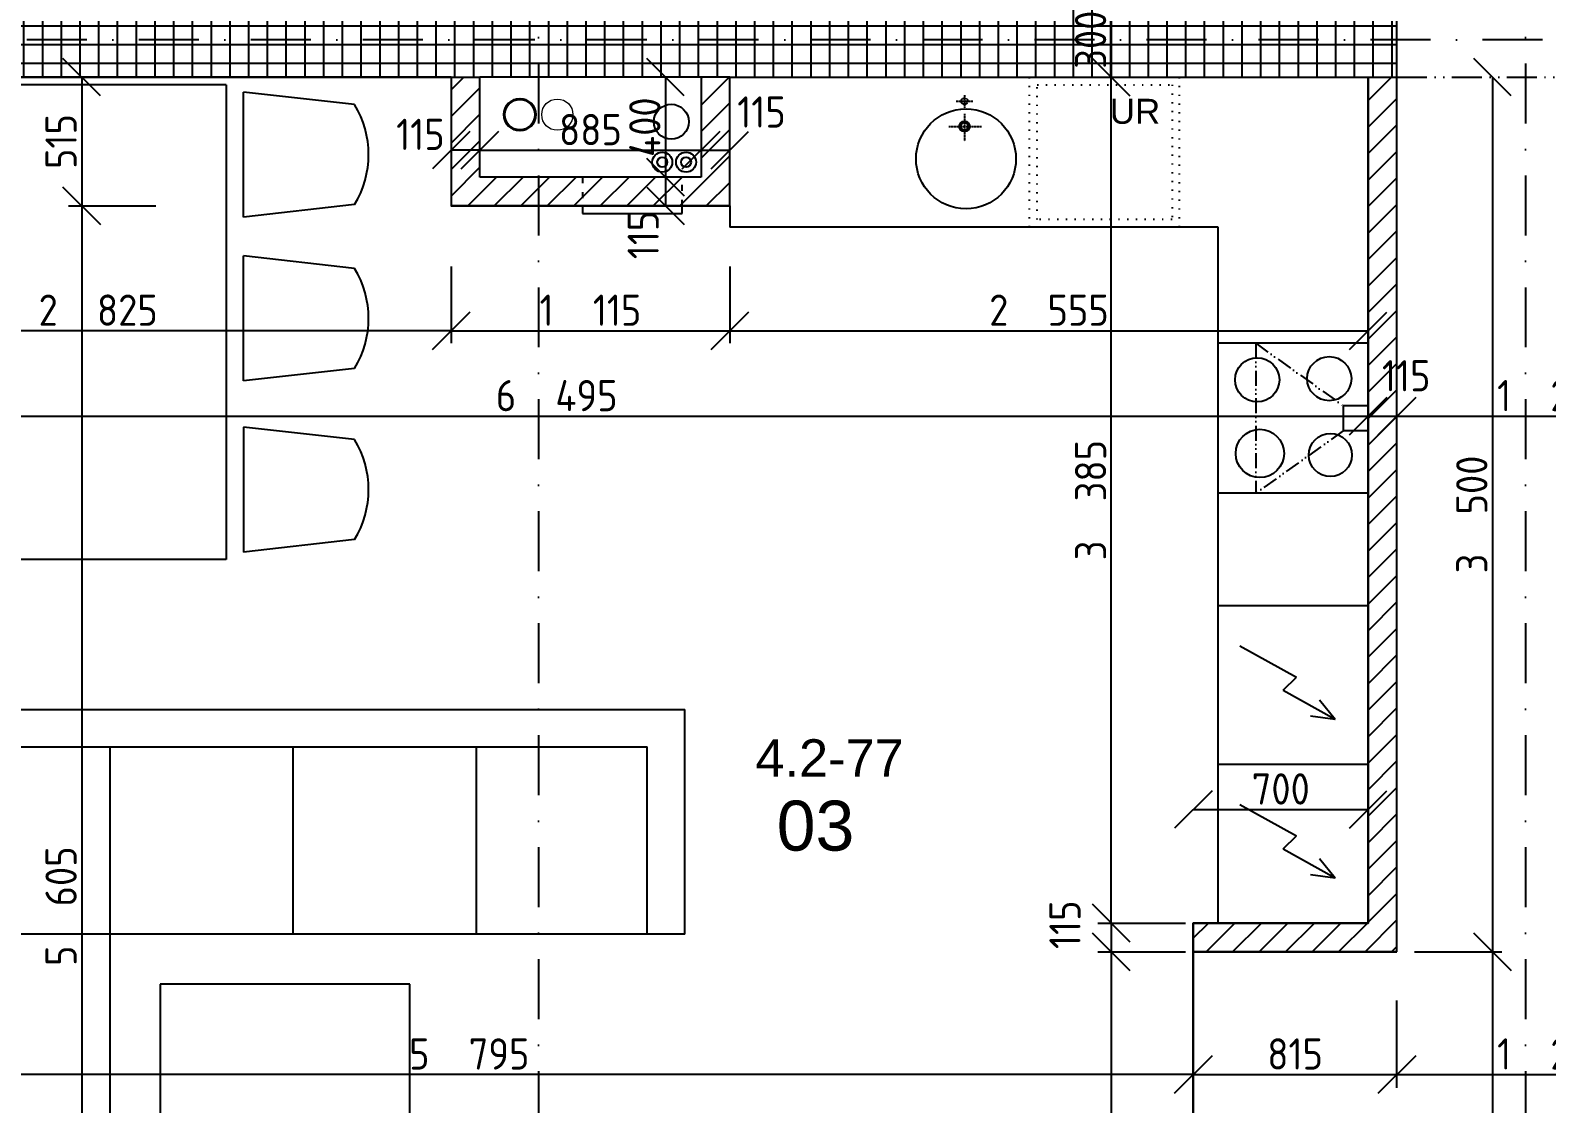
# Model space of a CAD drawing. Extents: x 4511820 to 5180432, y -1526536 to -944957.
# Drawn here: x 4983402 to 4989470, y -1060386 to -1056091 of the extents above; entities that cross this region are included whole.
import ezdxf

# ---------------------------------------------------------------- set-up
doc = ezdxf.new("R2010")
doc.units = 0
doc.header["$MEASUREMENT"] = 0
for name, pattern in [('ACAD_ISO03W100', [30, 12, -18]), ('ACAD_ISO07W100', [3.5, 0.5, -3]), ('ACAD_ISO12W100', [22, 12, -3, 0.5, -3, 0.5, -3]), ('BODKOCIARKOVANA_3', [5.6, 3, -1.3, 0, -1.3]), ('DASHED', [0.75, 0.5, -0.25])]:
    doc.linetypes.add(name, pattern=pattern)
doc.layers.get('0').update_dxf_attribs({"linetype": 'CONTINUOUS'})
doc.layers.get('Defpoints').update_dxf_attribs({"color": 61, "linetype": 'CONTINUOUS'})
for name, color, linetype in [('KÓTY', 4, 'CONTINUOUS'), ('MÚRY', 1, 'CONTINUOUS'), ('osi', 253, 'CONTINUOUS'), ('Plochy', 41, 'CONTINUOUS'), ('POPIS', 7, 'CONTINUOUS'), ('TENKÁ', 7, 'CONTINUOUS'), ('tzb', 153, 'CONTINUOUS'), ('Z-Kúrenie', 101, 'CONTINUOUS'), ('ZARIADENIE', 47, 'CONTINUOUS'), ('ZARIADENIE1', 145, 'CONTINUOUS'), ('zz-vetr', 52, 'CONTINUOUS'), ('ŠRAFY', 82, 'CONTINUOUS')]:
    doc.layers.add(name, color=color, linetype=linetype)
doc.layers.add('zz-kanal-daždová', color=136, linetype='CONTINUOUS', lineweight=40)
doc.layers.add('zz-kanal-splaskova', color=37, linetype='CONTINUOUS', lineweight=18)
doc.styles.add('ARIAL', font='arial.ttf')
doc.styles.add('STYLE1', font='isocp.shx')
doc.dimstyles.new('STANDARD-50', dxfattribs={"dimtxt": 125, "dimasz": 150, "dimexe": 10, "dimexo": 200, "dimgap": 20, "dimtad": 1, "dimdsep": 46, "dimlunit": 6, "dimtxsty": 'STYLE1', "dimblk1": 'OBLIQUE', "dimblk2": 'OBLIQUE', "dimsah": 1, "dimcen": 2.5, "dimse1": 1, "dimse2": 1, "dimadec": 0, "dimazin": 0, "dimtfac": 1, "dimtmove": 1, "dimatfit": 3, "dimldrblk": 'OBLIQUE', "dimfxl": 1, "dimtolj": 1, "dimtzin": 0, "dimarcsym": 0})
pattern_1 = [(45, (515270.5, 400718.02), (-53.0330086, 53.0330086), [])]

# ---------------------------------------------------------------- blocks, each defined once
blk = doc.blocks.new('stol 1900')
at = {"layer": 'ZARIADENIE', "ltscale": 0.25}
for p, q in [((4397518.8, -1339724.1), (4397468.8, -1340168.2)), ((4397918.8, -1339724.1), (4397968.8, -1340168.2)), ((4398203.5, -1339724.1), (4398153.5, -1340168.2)), ((4398603.5, -1339724.1), (4398653.5, -1340168.2)), ((4398859.2, -1339724.1), (4398809.2, -1340168.2)), ((4399259.2, -1339724.1), (4399309.2, -1340168.2)), ((4397968.8, -1340168.2), (4397468.8, -1340168.2)), ((4398153.5, -1340168.2), (4398653.5, -1340168.2)), ((4398809.2, -1340168.2), (4399309.2, -1340168.2)), ((4399339, -1340237.9), (4397439, -1340237.9)), ((4397439, -1341237.9), (4397439, -1340237.9)), ((4399339, -1341237.9), (4399339, -1340237.9)), ((4399339, -1341237.9), (4397439, -1341237.9)), ((4397518.8, -1341751.6), (4397468.8, -1341307.5)), ((4397968.8, -1341307.5), (4397468.8, -1341307.5)), ((4397918.8, -1341751.6), (4397968.8, -1341307.5)), ((4398203.5, -1341751.6), (4398153.5, -1341307.5)), ((4398153.5, -1341307.5), (4398653.5, -1341307.5)), ((4398603.5, -1341751.6), (4398653.5, -1341307.5)), ((4398859.2, -1341751.6), (4398809.2, -1341307.5)), ((4398809.2, -1341307.5), (4399309.2, -1341307.5)), ((4399259.2, -1341751.6), (4399309.2, -1341307.5))]:
    blk.add_line(p, q, dxfattribs=at)
for centre, start, end in [((4397718.8, -1340054.1), 58.78339, 121.21661), ((4398403.5, -1340054.1), 58.78339, 121.21661), ((4399059.2, -1340054.1), 58.78339, 121.21661), ((4397718.8, -1341421.6), 238.78339, 301.21661), ((4398403.5, -1341421.6), 238.78339, 301.21661), ((4399059.2, -1341421.6), 238.78339, 301.21661)]:
    blk.add_arc(centre, 385.9, start, end, dxfattribs=at)
blk = doc.blocks.new('sedacka rok 5')
at = {"layer": 'ZARIADENIE', "color": 30, "ltscale": 0.25}
for p, q in [((4452479, -1340180.2), (4452479, -1342480.2)), ((4452479, -1340180.2), (4453379, -1340180.2)), ((4453379, -1343380.2), (4453379, -1340180.2)), ((4452479, -1340330.2), (4453229, -1340330.2)), ((4453229, -1343230.2), (4453229, -1340330.2)), ((4452479, -1341013.5), (4453229, -1341013.5)), ((4452479, -1341746.9), (4453229, -1341746.9)), ((4450879, -1342480.2), (4452479, -1342480.2)), ((4450879, -1343380.2), (4450879, -1342480.2)), ((4451029, -1343230.2), (4451029, -1342480.2)), ((4451754, -1342480.2), (4451754, -1343230.2)), ((4452479, -1342480.2), (4453229, -1342480.2)), ((4452479, -1342480.2), (4452479, -1343230.2)), ((4453229, -1343230.2), (4451029, -1343230.2)), ((4453379, -1343380.2), (4450879, -1343380.2))]:
    blk.add_line(p, q, dxfattribs=at)
blk = doc.blocks.new('konf stol')
at = {"layer": 'ZARIADENIE', "color": 45, "ltscale": 0.25}
for p, q in [((4451679, -1342280.2), (4451679, -1341280.2)), ((4451679, -1341280.2), (4452279, -1341280.2)), ((4452279, -1341280.2), (4452279, -1342280.2)), ((4452279, -1342280.2), (4451679, -1342280.2))]:
    blk.add_line(p, q, dxfattribs=at)
blk = doc.blocks.new('_OBLIQUE')
at = {"color": 0, "linetype": 'ByBlock'}
blk.add_line((-0.5, -0.5), (0.5, 0.5), dxfattribs=at)
blk = doc.blocks.new('*D20843')
at = {"layer": 'Defpoints', "color": 0}
for p in [(4985086, -1056278.2), (4983607.5, -1056793.2), (4985086, -1056793.2)]:
    blk.add_point(p, dxfattribs=at)
at = {"layer": 'KÓTY', "color": 0, "lineweight": -2}
blk.add_line((4983607.5, -1056278.2), (4983607.5, -1056793.2), dxfattribs=at)
at = {"layer": 'KÓTY', "color": 0, "linetype": 'ByBlock', "lineweight": -2, "xscale": 150, "yscale": 150, "zscale": 150}
for p, rotation in [((4983607.5, -1056278.2), 90), ((4983607.5, -1056793.2), 270)]:
    blk.add_blockref('_OBLIQUE', p, dxfattribs=dict(at, rotation=rotation))
at = {"layer": 'KÓTY', "color": 0, "insert": (4983525, -1056535.7), "char_height": 125, "attachment_point": 5, "rotation": 90, "style": 'STYLE1'}
blk.add_mtext('\\A1;515', dxfattribs=at)
blk = doc.blocks.new('*D20845')
at = {"layer": 'Defpoints', "color": 0}
for p in [(4985086, -1056793.2), (4983607.5, -1062398.2), (4985086, -1062398.2)]:
    blk.add_point(p, dxfattribs=at)
at = {"layer": 'KÓTY', "color": 0, "lineweight": -2}
blk.add_line((4983607.5, -1056793.2), (4983607.5, -1062398.2), dxfattribs=at)
at = {"layer": 'KÓTY', "color": 0, "linetype": 'ByBlock', "lineweight": -2, "xscale": 150, "yscale": 150, "zscale": 150}
for p, rotation in [((4983607.5, -1056793.2), 90), ((4983607.5, -1062398.2), 270)]:
    blk.add_blockref('_OBLIQUE', p, dxfattribs=dict(at, rotation=rotation))
at = {"layer": 'KÓTY', "color": 0, "insert": (4983525, -1059595.7), "char_height": 125, "attachment_point": 5, "rotation": 90, "style": 'STYLE1'}
blk.add_mtext('\\A1;5ﾠ605', dxfattribs=at)
blk = doc.blocks.new('*D20858')
at = {"layer": 'Defpoints', "color": 0}
for p in [(4987541, -1055978.2), (4987541, -1056278.2), (4987727.5, -1056278.2)]:
    blk.add_point(p, dxfattribs=at)
at = {"layer": 'KÓTY', "color": 0, "lineweight": -2}
blk.add_line((4987727.5, -1055978.2), (4987727.5, -1056278.2), dxfattribs=at)
at = {"layer": 'KÓTY', "color": 0, "linetype": 'ByBlock', "lineweight": -2, "xscale": 150, "yscale": 150, "zscale": 150}
for p, rotation in [((4987727.5, -1055978.2), 90), ((4987727.5, -1056278.2), 270)]:
    blk.add_blockref('_OBLIQUE', p, dxfattribs=dict(at, rotation=rotation))
at = {"layer": 'KÓTY', "color": 0, "insert": (4987645, -1056128.2), "char_height": 125, "attachment_point": 5, "rotation": 90, "style": 'STYLE1'}
blk.add_mtext('\\A1;300', dxfattribs=at)
blk = doc.blocks.new('*D20876')
at = {"layer": 'Defpoints', "color": 0}
for p in [(4987727.5, -1056278.2), (4988056, -1056278.2), (4988056, -1059663.2)]:
    blk.add_point(p, dxfattribs=at)
at = {"layer": 'KÓTY', "color": 0, "lineweight": -2}
blk.add_line((4987727.5, -1059663.2), (4987727.5, -1056278.2), dxfattribs=at)
at = {"layer": 'KÓTY', "color": 0, "linetype": 'ByBlock', "lineweight": -2, "xscale": 150, "yscale": 150, "zscale": 150}
for p, rotation in [((4987727.5, -1056278.2), 90), ((4987727.5, -1059663.2), 270)]:
    blk.add_blockref('_OBLIQUE', p, dxfattribs=dict(at, rotation=rotation))
at = {"layer": 'KÓTY', "color": 0, "insert": (4987645, -1057970.7), "char_height": 125, "attachment_point": 5, "rotation": 90, "style": 'STYLE1'}
blk.add_mtext('\\A1;3ﾠ385', dxfattribs=at)
blk = doc.blocks.new('*D20877')
at = {"layer": 'Defpoints', "color": 0}
for p in [(4988056, -1059663.2), (4987727.5, -1059778.2), (4988056, -1059778.2)]:
    blk.add_point(p, dxfattribs=at)
at = {"layer": 'KÓTY', "color": 0, "lineweight": -2}
blk.add_line((4987727.5, -1059663.2), (4987727.5, -1059778.2), dxfattribs=at)
at = {"layer": 'KÓTY', "color": 0, "linetype": 'ByBlock', "lineweight": -2, "xscale": 150, "yscale": 150, "zscale": 150}
for p, rotation in [((4987727.5, -1059663.2), 90), ((4987727.5, -1059778.2), 270)]:
    blk.add_blockref('_OBLIQUE', p, dxfattribs=dict(at, rotation=rotation))
at = {"layer": 'KÓTY', "color": 0, "insert": (4987542.5, -1059669.9), "char_height": 125, "attachment_point": 5, "rotation": 90, "style": 'STYLE1'}
blk.add_mtext('\\A1;115', dxfattribs=at)
blk = doc.blocks.new('*D20878')
at = {"layer": 'Defpoints', "color": 0}
for p in [(4988056, -1059778.2), (4987727.5, -1062398.2), (4988056, -1062398.2)]:
    blk.add_point(p, dxfattribs=at)
at = {"layer": 'KÓTY', "color": 0, "lineweight": -2}
blk.add_line((4987727.5, -1059778.2), (4987727.5, -1062398.2), dxfattribs=at)
at = {"layer": 'KÓTY', "color": 0, "linetype": 'ByBlock', "lineweight": -2, "xscale": 150, "yscale": 150, "zscale": 150}
for p, rotation in [((4987727.5, -1059778.2), 90), ((4987727.5, -1062398.2), 270)]:
    blk.add_blockref('_OBLIQUE', p, dxfattribs=dict(at, rotation=rotation))
at = {"layer": 'KÓTY', "color": 0, "insert": (4987645, -1061088.2), "char_height": 125, "attachment_point": 5, "rotation": 90, "style": 'STYLE1'}
blk.add_mtext('\\A1;2ﾠ620', dxfattribs=at)
blk = doc.blocks.new('*D20962')
at = {"layer": 'Defpoints', "color": 0}
for p in [(4986086, -1056570.5), (4985201, -1056678.2), (4986086, -1056678.2)]:
    blk.add_point(p, dxfattribs=at)
at = {"layer": 'KÓTY', "color": 0, "lineweight": -2}
blk.add_line((4985201, -1056570.5), (4986086, -1056570.5), dxfattribs=at)
at = {"layer": 'KÓTY', "color": 0, "linetype": 'ByBlock', "lineweight": -2, "xscale": 150, "yscale": 150, "zscale": 150, "rotation": 180}
blk.add_blockref('_OBLIQUE', (4985201, -1056570.5), dxfattribs=at)
at = {"layer": 'KÓTY', "color": 0, "linetype": 'ByBlock', "lineweight": -2, "xscale": 150, "yscale": 150, "zscale": 150}
blk.add_blockref('_OBLIQUE', (4986086, -1056570.5), dxfattribs=at)
at = {"layer": 'KÓTY', "color": 0, "insert": (4985643.5, -1056488), "char_height": 125, "attachment_point": 5, "style": 'STYLE1'}
blk.add_mtext('\\A1;885', dxfattribs=at)
blk = doc.blocks.new('*D20963')
at = {"layer": 'Defpoints', "color": 0}
for p in [(4985086, -1056570.5), (4985086, -1056678.2), (4985201, -1056678.2)]:
    blk.add_point(p, dxfattribs=at)
at = {"layer": 'KÓTY', "color": 0, "lineweight": -2}
blk.add_line((4985201, -1056570.5), (4985086, -1056570.5), dxfattribs=at)
at = {"layer": 'KÓTY', "color": 0, "linetype": 'ByBlock', "lineweight": -2, "xscale": 150, "yscale": 150, "zscale": 150, "rotation": 180}
blk.add_blockref('_OBLIQUE', (4985086, -1056570.5), dxfattribs=at)
at = {"layer": 'KÓTY', "color": 0, "linetype": 'ByBlock', "lineweight": -2, "xscale": 150, "yscale": 150, "zscale": 150}
blk.add_blockref('_OBLIQUE', (4985201, -1056570.5), dxfattribs=at)
at = {"layer": 'KÓTY', "color": 0, "insert": (4984963, -1056507), "char_height": 125, "attachment_point": 5, "style": 'STYLE1'}
blk.add_mtext('\\A1;115', dxfattribs=at)
blk = doc.blocks.new('*D20964')
at = {"layer": 'Defpoints', "color": 0}
for p in [(4986201, -1056570.5), (4986086, -1056678.2), (4986201, -1056678.2)]:
    blk.add_point(p, dxfattribs=at)
at = {"layer": 'KÓTY', "color": 0, "lineweight": -2}
blk.add_line((4986086, -1056570.5), (4986201, -1056570.5), dxfattribs=at)
at = {"layer": 'KÓTY', "color": 0, "linetype": 'ByBlock', "lineweight": -2, "xscale": 150, "yscale": 150, "zscale": 150, "rotation": 180}
blk.add_blockref('_OBLIQUE', (4986086, -1056570.5), dxfattribs=at)
at = {"layer": 'KÓTY', "color": 0, "linetype": 'ByBlock', "lineweight": -2, "xscale": 150, "yscale": 150, "zscale": 150}
blk.add_blockref('_OBLIQUE', (4986201, -1056570.5), dxfattribs=at)
at = {"layer": 'KÓTY', "color": 0, "insert": (4986328, -1056417.5), "char_height": 125, "attachment_point": 5, "style": 'STYLE1'}
blk.add_mtext('\\A1;115', dxfattribs=at)
blk = doc.blocks.new('*D20965')
at = {"layer": 'Defpoints', "color": 0}
for p in [(4986086, -1056278.2), (4985943.5, -1056678.2), (4986086, -1056678.2)]:
    blk.add_point(p, dxfattribs=at)
at = {"layer": 'KÓTY', "color": 0, "lineweight": -2}
blk.add_line((4985943.5, -1056278.2), (4985943.5, -1056678.2), dxfattribs=at)
at = {"layer": 'KÓTY', "color": 0, "linetype": 'ByBlock', "lineweight": -2, "xscale": 150, "yscale": 150, "zscale": 150}
for p, rotation in [((4985943.5, -1056278.2), 90), ((4985943.5, -1056678.2), 270)]:
    blk.add_blockref('_OBLIQUE', p, dxfattribs=dict(at, rotation=rotation))
at = {"layer": 'KÓTY', "color": 0, "insert": (4985861, -1056478.2), "char_height": 125, "attachment_point": 5, "rotation": 90, "style": 'STYLE1'}
blk.add_mtext('\\A1;400', dxfattribs=at)
blk = doc.blocks.new('*D20966')
at = {"layer": 'Defpoints', "color": 0}
for p in [(4986086, -1056678.2), (4985943.5, -1056793.2), (4986086, -1056793.2)]:
    blk.add_point(p, dxfattribs=at)
at = {"layer": 'KÓTY', "color": 0, "lineweight": -2}
blk.add_line((4985943.5, -1056678.2), (4985943.5, -1056793.2), dxfattribs=at)
at = {"layer": 'KÓTY', "color": 0, "linetype": 'ByBlock', "lineweight": -2, "xscale": 150, "yscale": 150, "zscale": 150}
for p, rotation in [((4985943.5, -1056678.2), 90), ((4985943.5, -1056793.2), 270)]:
    blk.add_blockref('_OBLIQUE', p, dxfattribs=dict(at, rotation=rotation))
at = {"layer": 'KÓTY', "color": 0, "insert": (4985854.5, -1056909.5), "char_height": 125, "attachment_point": 5, "rotation": 90, "style": 'STYLE1'}
blk.add_mtext('\\A1;115', dxfattribs=at)
blk = doc.blocks.new('*D20967')
at = {"layer": 'Defpoints', "color": 0}
for p in [(4985086, -1056793.2), (4986201, -1056793.2), (4986201, -1057293)]:
    blk.add_point(p, dxfattribs=at)
at = {"layer": 'KÓTY', "color": 0, "lineweight": -2}
blk.add_line((4985086, -1057293), (4986201, -1057293), dxfattribs=at)
at = {"layer": 'KÓTY', "color": 0, "linetype": 'ByBlock', "lineweight": -2, "xscale": 150, "yscale": 150, "zscale": 150, "rotation": 180}
blk.add_blockref('_OBLIQUE', (4985086, -1057293), dxfattribs=at)
at = {"layer": 'KÓTY', "color": 0, "linetype": 'ByBlock', "lineweight": -2, "xscale": 150, "yscale": 150, "zscale": 150}
blk.add_blockref('_OBLIQUE', (4986201, -1057293), dxfattribs=at)
at = {"layer": 'KÓTY', "color": 0, "insert": (4985643.5, -1057210.5), "char_height": 125, "attachment_point": 5, "style": 'STYLE1'}
blk.add_mtext('\\A1;1ﾠ115', dxfattribs=at)
blk = doc.blocks.new('*D20968')
at = {"layer": 'Defpoints', "color": 0}
for p in [(4982261, -1056793.2), (4985086, -1056793.2), (4982261, -1057293)]:
    blk.add_point(p, dxfattribs=at)
at = {"layer": 'KÓTY', "color": 0, "lineweight": -2}
blk.add_line((4985086, -1057293), (4982261, -1057293), dxfattribs=at)
at = {"layer": 'KÓTY', "color": 0, "linetype": 'ByBlock', "lineweight": -2, "xscale": 150, "yscale": 150, "zscale": 150, "rotation": 180}
blk.add_blockref('_OBLIQUE', (4982261, -1057293), dxfattribs=at)
at = {"layer": 'KÓTY', "color": 0, "linetype": 'ByBlock', "lineweight": -2, "xscale": 150, "yscale": 150, "zscale": 150}
blk.add_blockref('_OBLIQUE', (4985086, -1057293), dxfattribs=at)
at = {"layer": 'KÓTY', "color": 0, "insert": (4983673.5, -1057210.5), "char_height": 125, "attachment_point": 5, "style": 'STYLE1'}
blk.add_mtext('\\A1;2ﾠ825', dxfattribs=at)
blk = doc.blocks.new('*D20969')
at = {"layer": 'Defpoints', "color": 0}
for p in [(4986201, -1056793.2), (4988756, -1056793.2), (4988756, -1057293)]:
    blk.add_point(p, dxfattribs=at)
at = {"layer": 'KÓTY', "color": 0, "lineweight": -2}
blk.add_line((4986201, -1057293), (4988756, -1057293), dxfattribs=at)
at = {"layer": 'KÓTY', "color": 0, "linetype": 'ByBlock', "lineweight": -2, "xscale": 150, "yscale": 150, "zscale": 150, "rotation": 180}
blk.add_blockref('_OBLIQUE', (4986201, -1057293), dxfattribs=at)
at = {"layer": 'KÓTY', "color": 0, "linetype": 'ByBlock', "lineweight": -2, "xscale": 150, "yscale": 150, "zscale": 150}
blk.add_blockref('_OBLIQUE', (4988756, -1057293), dxfattribs=at)
at = {"layer": 'KÓTY', "color": 0, "insert": (4987478.5, -1057210.5), "char_height": 125, "attachment_point": 5, "style": 'STYLE1'}
blk.add_mtext('\\A1;2ﾠ555', dxfattribs=at)
blk = doc.blocks.new('*D20970')
at = {"layer": 'Defpoints', "color": 0}
for p in [(4982261, -1056278.2), (4988756, -1056278.2), (4988756, -1057635)]:
    blk.add_point(p, dxfattribs=at)
at = {"layer": 'KÓTY', "color": 0, "lineweight": -2}
blk.add_line((4982261, -1057635), (4988756, -1057635), dxfattribs=at)
at = {"layer": 'KÓTY', "color": 0, "linetype": 'ByBlock', "lineweight": -2, "xscale": 150, "yscale": 150, "zscale": 150, "rotation": 180}
blk.add_blockref('_OBLIQUE', (4982261, -1057635), dxfattribs=at)
at = {"layer": 'KÓTY', "color": 0, "linetype": 'ByBlock', "lineweight": -2, "xscale": 150, "yscale": 150, "zscale": 150}
blk.add_blockref('_OBLIQUE', (4988756, -1057635), dxfattribs=at)
at = {"layer": 'KÓTY', "color": 0, "insert": (4985508.5, -1057552.5), "char_height": 125, "attachment_point": 5, "style": 'STYLE1'}
blk.add_mtext('\\A1;6ﾠ495', dxfattribs=at)
blk = doc.blocks.new('*D20971')
at = {"layer": 'Defpoints', "color": 0}
for p in [(4988756, -1057343.2), (4988871, -1057343.2), (4988871, -1057635)]:
    blk.add_point(p, dxfattribs=at)
at = {"layer": 'KÓTY', "color": 0, "lineweight": -2}
blk.add_line((4988756, -1057635), (4988871, -1057635), dxfattribs=at)
at = {"layer": 'KÓTY', "color": 0, "linetype": 'ByBlock', "lineweight": -2, "xscale": 150, "yscale": 150, "zscale": 150, "rotation": 180}
blk.add_blockref('_OBLIQUE', (4988756, -1057635), dxfattribs=at)
at = {"layer": 'KÓTY', "color": 0, "linetype": 'ByBlock', "lineweight": -2, "xscale": 150, "yscale": 150, "zscale": 150}
blk.add_blockref('_OBLIQUE', (4988871, -1057635), dxfattribs=at)
at = {"layer": 'KÓTY', "color": 0, "insert": (4988908, -1057473), "char_height": 125, "attachment_point": 5, "style": 'STYLE1'}
blk.add_mtext('\\A1;115', dxfattribs=at)
blk = doc.blocks.new('*D20972')
at = {"layer": 'Defpoints', "color": 0}
for p in [(4988871, -1057343.2), (4990121, -1057635), (4990121, -1057635)]:
    blk.add_point(p, dxfattribs=at)
at = {"layer": 'KÓTY', "color": 0, "lineweight": -2}
blk.add_line((4988871, -1057635), (4990121, -1057635), dxfattribs=at)
at = {"layer": 'KÓTY', "color": 0, "linetype": 'ByBlock', "lineweight": -2, "xscale": 150, "yscale": 150, "zscale": 150, "rotation": 180}
blk.add_blockref('_OBLIQUE', (4988871, -1057635), dxfattribs=at)
at = {"layer": 'KÓTY', "color": 0, "linetype": 'ByBlock', "lineweight": -2, "xscale": 150, "yscale": 150, "zscale": 150}
blk.add_blockref('_OBLIQUE', (4990121, -1057635), dxfattribs=at)
at = {"layer": 'KÓTY', "color": 0, "insert": (4989496, -1057552.5), "char_height": 125, "attachment_point": 5, "style": 'STYLE1'}
blk.add_mtext('\\A1;1ﾠ250', dxfattribs=at)
blk = doc.blocks.new('*D20978')
at = {"layer": 'Defpoints', "color": 0}
for p in [(4988871, -1056278.2), (4988871, -1059778.2), (4989253, -1059778.2)]:
    blk.add_point(p, dxfattribs=at)
at = {"layer": 'KÓTY', "color": 0, "lineweight": -2}
blk.add_line((4989253, -1056278.2), (4989253, -1059778.2), dxfattribs=at)
at = {"layer": 'KÓTY', "color": 0, "linetype": 'ByBlock', "lineweight": -2, "xscale": 150, "yscale": 150, "zscale": 150}
for p, rotation in [((4989253, -1056278.2), 90), ((4989253, -1059778.2), 270)]:
    blk.add_blockref('_OBLIQUE', p, dxfattribs=dict(at, rotation=rotation))
at = {"layer": 'KÓTY', "color": 0, "insert": (4989170.5, -1058028.2), "char_height": 125, "attachment_point": 5, "rotation": 90, "style": 'STYLE1'}
blk.add_mtext('\\A1;3ﾠ500', dxfattribs=at)
blk = doc.blocks.new('*D20979')
at = {"layer": 'Defpoints', "color": 0}
for p in [(4988871, -1059778.2), (4988871, -1062398.2), (4989253, -1062398.2)]:
    blk.add_point(p, dxfattribs=at)
at = {"layer": 'KÓTY', "color": 0, "lineweight": -2}
blk.add_line((4989253, -1059778.2), (4989253, -1062398.2), dxfattribs=at)
at = {"layer": 'KÓTY', "color": 0, "linetype": 'ByBlock', "lineweight": -2, "xscale": 150, "yscale": 150, "zscale": 150}
for p, rotation in [((4989253, -1059778.2), 90), ((4989253, -1062398.2), 270)]:
    blk.add_blockref('_OBLIQUE', p, dxfattribs=dict(at, rotation=rotation))
at = {"layer": 'KÓTY', "color": 0, "insert": (4989170.5, -1061088.2), "char_height": 125, "attachment_point": 5, "rotation": 90, "style": 'STYLE1'}
blk.add_mtext('\\A1;2ﾠ620', dxfattribs=at)
blk = doc.blocks.new('*D20980')
at = {"layer": 'Defpoints', "color": 0}
for p in [(4988756, -1059209), (4988056, -1059663.2), (4988756, -1059663.2)]:
    blk.add_point(p, dxfattribs=at)
at = {"layer": 'KÓTY', "color": 0, "lineweight": -2}
blk.add_line((4988056, -1059209), (4988756, -1059209), dxfattribs=at)
at = {"layer": 'KÓTY', "color": 0, "linetype": 'ByBlock', "lineweight": -2, "xscale": 150, "yscale": 150, "zscale": 150, "rotation": 180}
blk.add_blockref('_OBLIQUE', (4988056, -1059209), dxfattribs=at)
at = {"layer": 'KÓTY', "color": 0, "linetype": 'ByBlock', "lineweight": -2, "xscale": 150, "yscale": 150, "zscale": 150}
blk.add_blockref('_OBLIQUE', (4988756, -1059209), dxfattribs=at)
at = {"layer": 'KÓTY', "color": 0, "insert": (4988406, -1059126.5), "char_height": 125, "attachment_point": 5, "style": 'STYLE1'}
blk.add_mtext('\\A1;700', dxfattribs=at)
blk = doc.blocks.new('*D20981')
at = {"layer": 'Defpoints', "color": 0}
for p in [(4988056, -1059778.2), (4988871, -1059778.2), (4988871, -1060269.5)]:
    blk.add_point(p, dxfattribs=at)
at = {"layer": 'KÓTY', "color": 0, "lineweight": -2}
blk.add_line((4988056, -1060269.5), (4988871, -1060269.5), dxfattribs=at)
at = {"layer": 'KÓTY', "color": 0, "linetype": 'ByBlock', "lineweight": -2, "xscale": 150, "yscale": 150, "zscale": 150, "rotation": 180}
blk.add_blockref('_OBLIQUE', (4988056, -1060269.5), dxfattribs=at)
at = {"layer": 'KÓTY', "color": 0, "linetype": 'ByBlock', "lineweight": -2, "xscale": 150, "yscale": 150, "zscale": 150}
blk.add_blockref('_OBLIQUE', (4988871, -1060269.5), dxfattribs=at)
at = {"layer": 'KÓTY', "color": 0, "insert": (4988463.5, -1060187), "char_height": 125, "attachment_point": 5, "style": 'STYLE1'}
blk.add_mtext('\\A1;815', dxfattribs=at)
blk = doc.blocks.new('*D20982')
at = {"layer": 'Defpoints', "color": 0}
for p in [(4982261, -1059338.2), (4988056, -1059778.2), (4982261, -1060269.5)]:
    blk.add_point(p, dxfattribs=at)
at = {"layer": 'KÓTY', "color": 0, "lineweight": -2}
blk.add_line((4988056, -1060269.5), (4982261, -1060269.5), dxfattribs=at)
at = {"layer": 'KÓTY', "color": 0, "linetype": 'ByBlock', "lineweight": -2, "xscale": 150, "yscale": 150, "zscale": 150, "rotation": 180}
blk.add_blockref('_OBLIQUE', (4982261, -1060269.5), dxfattribs=at)
at = {"layer": 'KÓTY', "color": 0, "linetype": 'ByBlock', "lineweight": -2, "xscale": 150, "yscale": 150, "zscale": 150}
blk.add_blockref('_OBLIQUE', (4988056, -1060269.5), dxfattribs=at)
at = {"layer": 'KÓTY', "color": 0, "insert": (4985158.5, -1060187), "char_height": 125, "attachment_point": 5, "style": 'STYLE1'}
blk.add_mtext('\\A1;5ﾠ795', dxfattribs=at)
blk = doc.blocks.new('*D20983')
at = {"layer": 'Defpoints', "color": 0}
for p in [(4988871, -1059778.2), (4990121, -1059778.2), (4990121, -1060269.5)]:
    blk.add_point(p, dxfattribs=at)
at = {"layer": 'KÓTY', "color": 0, "lineweight": -2}
blk.add_line((4988871, -1060269.5), (4990121, -1060269.5), dxfattribs=at)
at = {"layer": 'KÓTY', "color": 0, "linetype": 'ByBlock', "lineweight": -2, "xscale": 150, "yscale": 150, "zscale": 150, "rotation": 180}
blk.add_blockref('_OBLIQUE', (4988871, -1060269.5), dxfattribs=at)
at = {"layer": 'KÓTY', "color": 0, "linetype": 'ByBlock', "lineweight": -2, "xscale": 150, "yscale": 150, "zscale": 150}
blk.add_blockref('_OBLIQUE', (4990121, -1060269.5), dxfattribs=at)
at = {"layer": 'KÓTY', "color": 0, "insert": (4989496, -1060187), "char_height": 125, "attachment_point": 5, "style": 'STYLE1'}
blk.add_mtext('\\A1;1ﾠ250', dxfattribs=at)

msp = doc.modelspace()

# ---------------------------------------------------------------- hatches: boundary and pattern name
at = {"layer": 'ŠRAFY', "ltscale": 0.25}
h = msp.add_hatch(dxfattribs=at)
h.set_pattern_fill('ANSI37', color=256, scale=600, angle=45)
h.set_pattern_definition([(90, (-3307273.674, 668852.734), (-75, 1e-14), []), (180, (-3307273.674, 668852.734), (-1e-14, -75), [])])
h.paths.add_polyline_path([(4982121, -1055978.172), (4982121, -1056278.172), (4982261, -1056278.172), (4985086, -1056278.172), (4985201, -1056278.172), (4986086, -1056278.172), (4986201, -1056278.172), (4987401, -1056278.172), (4988001, -1056278.172), (4988756, -1056278.172), (4988871, -1056278.172), (4988871, -1055978.172), (4988756, -1055978.172), (4986326, -1055978.172), (4986211, -1055978.172), (4982261, -1055978.172)])
h.paths.add_polyline_path([(4987520, -1056271.971), (4987520, -1055984.373), (4987770, -1055984.373), (4987770, -1056271.971)], flags=24)
h.paths.add_polyline_path([(4982984, -1056271.971), (4982984, -1055984.373), (4983234, -1055984.373), (4983234, -1056271.971)], flags=24)
h = msp.add_hatch(dxfattribs=at)
h.set_pattern_fill('ANSI31', color=256, scale=600, style=0)
h.set_pattern_definition(pattern_1)
h.paths.add_polyline_path([(4986086, -1056278.172), (4986086, -1056678.172), (4985201, -1056678.172), (4985201, -1056278.172), (4985086, -1056278.172), (4985086, -1056793.172), (4986201, -1056793.172), (4986201, -1056278.172)])
h = msp.add_hatch(dxfattribs=at)
h.set_pattern_fill('ANSI31', color=256, scale=600, style=0)
h.set_pattern_definition(pattern_1)
h.paths.add_polyline_path([(4988756, -1056278.172), (4988756, -1057343.172), (4988756, -1057593.172), (4988756, -1057693.172), (4988756, -1057943.172), (4988756, -1058393.172), (4988756, -1059028.172), (4988756, -1059663.172), (4988156, -1059663.172), (4988056, -1059663.172), (4988056, -1059778.172), (4988871, -1059778.172), (4988871, -1056278.172)])
h.paths.add_polyline_path([(4988789.25, -1057348), (4989026.75, -1057348), (4989026.75, -1057598), (4988789.25, -1057598)], flags=9)

# ---------------------------------------------------------------- linework, layer by layer
at = {"layer": 'KÓTY', "ltscale": 25}
for p, q in [((4983554.097, -1056793.172), (4983904.097, -1056793.172)), ((4987674.097, -1059663.172), (4988024.097, -1059663.172)), ((4987674.097, -1059778.172), (4988024.097, -1059778.172)), ((4988940.597, -1059778.172), (4989290.597, -1059778.172)), ((4988871, -1060322.903), (4988871, -1059972.903))]:
    msp.add_line(p, q, dxfattribs=at)
at = {"layer": 'KÓTY', "ltscale": 0.25}
for p, q in [((4985086, -1057036), (4985086, -1057343)), ((4986201, -1057036), (4986201, -1057343))]:
    msp.add_line(p, q, dxfattribs=at)
at = {"layer": 'MÚRY'}
for p, q in [((4988871, -1059778.172), (4988871, -1053478.172)), ((4985086, -1056278.172), (4982121, -1056278.172)), ((4986086, -1056278.172), (4986086, -1056678.172)), ((4988756, -1059663.172), (4988756, -1056278.172)), ((4988056, -1059778.172), (4988056, -1059663.172)), ((4988056, -1059663.172), (4988756, -1059663.172)), ((4988871, -1059778.172), (4988056, -1059778.172))]:
    msp.add_line(p, q, dxfattribs=at)
at = {"layer": 'MÚRY', "ltscale": 0.25}
for p, q in [((4985086, -1056278.172), (4985086, -1056793.172)), ((4986086, -1056278.172), (4985201, -1056278.172)), ((4985201, -1056678.172), (4985201, -1056278.172)), ((4986201, -1056278.172), (4988756, -1056278.172)), ((4986201, -1056793.172), (4986201, -1056278.172)), ((4986086, -1056678.172), (4985201, -1056678.172)), ((4986086, -1056678.172), (4985201, -1056678.172)), ((4986201, -1056793.172), (4985086, -1056793.172))]:
    msp.add_line(p, q, dxfattribs=at)
at = {"layer": 'osi', "linetype": 'BODKOCIARKOVANA_3', "ltscale": 80}
for p, q in [((4985436, -1047260.98), (4985436, -1084778.172)), ((4989386, -1047260.98), (4989386, -1084778.172)), ((5041881, -1056128.172), (4978211, -1056128.172))]:
    msp.add_line(p, q, dxfattribs=at)
at = {"layer": 'Plochy'}
for points in [[(4988871, -1059778.172), (4988871, -1053478.172), (4986326, -1053478.172), (4986326, -1051868.172), (4990121, -1051868.172), (4990121, -1059778.172), (4991241, -1059778.172), (4991241, -1062398.172), (4988056, -1062398.172), (4988056, -1059778.172)], [(4982261, -1062398.172), (4982261, -1056278.172), (4985086, -1056278.172), (4985086, -1056793.172), (4986201, -1056793.172), (4986201, -1056278.172), (4988756, -1056278.172), (4988756, -1059663.172), (4988056, -1059663.172), (4988056, -1062398.172)]]:
    msp.add_lwpolyline(points, close=True, dxfattribs=at)
at = {"layer": 'TENKÁ'}
for p, q in [((4985086, -1056278.172), (4985201, -1056278.172)), ((4986201, -1056278.172), (4986086, -1056278.172)), ((4988756, -1056278.172), (4988871, -1056278.172))]:
    msp.add_line(p, q, dxfattribs=at)
at = {"layer": 'TENKÁ', "linetype": 'ACAD_ISO12W100', "ltscale": 10}
msp.add_line((4988871, -1056278.172), (4990121, -1056278.172), dxfattribs=at)
at = {"layer": 'TENKÁ', "linetype": 'ACAD_ISO07W100', "ltscale": 10}
msp.add_line((4988056, -1059778.172), (4988056, -1062398.172), dxfattribs=at)
at = {"layer": 'tzb', "linetype": 'ACAD_ISO03W100', "ltscale": 2}
for p, q in [((4985611, -1056678.172), (4985611, -1056793.172)), ((4986011, -1056793.172), (4986011, -1056678.172))]:
    msp.add_line(p, q, dxfattribs=at)
at = {"layer": 'tzb'}
for p, q in [((4985611, -1056793.172), (4985611, -1056823.172)), ((4985611, -1056823.172), (4986011, -1056823.172)), ((4986011, -1056823.172), (4986011, -1056793.172))]:
    msp.add_line(p, q, dxfattribs=at)
at = {"layer": 'Z-Kúrenie'}
for centre, radius in [((4985931, -1056618.172), 40), ((4986026, -1056618.172), 40), ((4985931, -1056618.172), 20), ((4986026, -1056618.172), 20)]:
    msp.add_circle(centre, radius, dxfattribs=at)
at = {"layer": 'ZARIADENIE1', "color": 8, "linetype": 'ACAD_ISO07W100', "ltscale": 10}
for p, q in [((4987401, -1056878.172), (4987401, -1056278.172)), ((4988001, -1056878.172), (4988001, -1056278.172))]:
    msp.add_line(p, q, dxfattribs=at)
at = {"layer": 'ZARIADENIE1', "color": 8, "linetype": 'DASHED'}
for p, q in [((4987107.664, -1056374.518), (4987173.391, -1056374.518)), ((4987140.527, -1056349.871), (4987140.527, -1056401.904)), ((4987140.527, -1056424.276), (4987140.527, -1056533.821)), ((4987077.539, -1056474.941), (4987208.993, -1056474.941))]:
    msp.add_line(p, q, dxfattribs=at)
at = {"layer": 'ZARIADENIE1', "color": 8, "ltscale": 0.25}
for p, q in [((4986201, -1056793.172), (4986201, -1056878.172)), ((4988156, -1056878.172), (4986201, -1056878.172)), ((4988156, -1059663.172), (4988156, -1056878.172)), ((4988756, -1057343.172), (4988156, -1057343.172)), ((4988756, -1057343.172), (4988156, -1057343.172)), ((4988656, -1057593.172), (4988656, -1057693.172)), ((4988756, -1057593.172), (4988656, -1057593.172)), ((4988756, -1057693.172), (4988656, -1057693.172)), ((4988756, -1057943.172), (4988156, -1057943.172)), ((4988756, -1057943.172), (4988156, -1057943.172)), ((4988756, -1058393.172), (4988156, -1058393.172)), ((4988756, -1059028.172), (4988156, -1059028.172))]:
    msp.add_line(p, q, dxfattribs=at)
at = {"layer": 'ZARIADENIE1', "color": 8, "linetype": 'ACAD_ISO12W100', "ltscale": 5}
for p, q in [((4988306, -1057343.172), (4988656, -1057593.172)), ((4988306, -1057343.172), (4988306, -1057943.172)), ((4988656, -1057693.172), (4988306, -1057943.172))]:
    msp.add_line(p, q, dxfattribs=at)
at = {"layer": 'ZARIADENIE1', "color": 8}
for p, q in [((4988242.488, -1058553.32), (4988468.814, -1058679.247)), ((4988415.943, -1058731.08), (4988468.814, -1058679.247)), ((4988415.943, -1058731.08), (4988623.918, -1058846.796)), ((4988560.64, -1058769.247), (4988623.918, -1058846.796)), ((4988524.661, -1058833.911), (4988623.918, -1058846.796)), ((4988242.488, -1059188.32), (4988468.814, -1059314.247)), ((4988415.943, -1059366.08), (4988468.814, -1059314.247)), ((4988415.943, -1059366.08), (4988623.918, -1059481.796)), ((4988560.64, -1059404.247), (4988623.918, -1059481.796)), ((4988524.661, -1059468.911), (4988623.918, -1059481.796))]:
    msp.add_line(p, q, dxfattribs=at)
at = {"layer": 'ZARIADENIE1', "color": 8, "linetype": 'ACAD_ISO07W100', "ltscale": 10}
msp.add_lwpolyline([(4987971, -1056308.172), (4987971, -1056848.172), (4987431, -1056848.172), (4987431, -1056308.172)], close=True, dxfattribs=at)
at = {"layer": 'ZARIADENIE1', "color": 8, "linetype": 'DASHED'}
msp.add_circle((4987140.214, -1056374.517), 12.931, dxfattribs=at)
at = {"layer": 'ZARIADENIE1', "color": 8, "ltscale": 0.25}
for centre, radius in [((4987146.376, -1056605.084), 200), ((4988311.924, -1057489.016), 88.387), ((4988600.235, -1057484.621), 88.387), ((4988322.446, -1057783.975), 96.805), ((4988604.443, -1057790.296), 86.283)]:
    msp.add_circle(centre, radius, dxfattribs=at)
at = {"layer": 'ZARIADENIE1', "color": 8, "linetype": 'Continuous'}
for centre, radius in [((4987140.254, -1056475.208), 20.877), ((4987140.527, -1056474.941), 14.781)]:
    msp.add_circle(centre, radius, dxfattribs=at)
at = {"layer": 'zz-kanal-daždová'}
msp.add_circle((4985361, -1056428.172), 62.5, dxfattribs=at)
at = {"layer": 'zz-kanal-splaskova'}
msp.add_circle((4985511, -1056428.172), 62.5, dxfattribs=at)
at = {"layer": 'zz-vetr'}
msp.add_circle((4985966.837, -1056456.733), 70, dxfattribs=at)

# ---------------------------------------------------------------- block references
at = {"layer": 'ZARIADENIE', "rotation": 90}
msp.add_blockref('stol 1900', (3642948.144, -5455647.172), dxfattribs=at)
at = {"layer": 'ZARIADENIE', "xscale": -1}
for name, p, rotation in [('sedacka rok 5', (6326201.191, -5512187.172), 270), ('konf stol', (3642640.809, 3391770.828), 89.99999999999997)]:
    msp.add_blockref(name, p, dxfattribs=dict(at, rotation=rotation))

# ---------------------------------------------------------------- texts
at = {"layer": 'POPIS', "lineweight": 40, "ltscale": 0.25, "style": 'ARIAL'}
for s, height, p in [('4.2-77', 150, (4986303.269, -1059077.751)), ('03', 200, (4986388.811, -1059373.251))]:
    msp.add_text(s, height=height, dxfattribs=at).set_placement(p)
at = {"layer": 'ZARIADENIE1', "color": 8, "linetype": 'ACAD_ISO07W100', "ltscale": 10, "style": 'ARIAL'}
msp.add_text('UR', height=100, dxfattribs=at).set_placement((4987721.929, -1056464.78))

# ---------------------------------------------------------------- dimensions: what is measured, and where the dimension line sits
at = {"layer": 'KÓTY'}
for base, p1, p2, picture, middle in [((4987727.5, -1056278.172), (4987541, -1055978.172), (4987541, -1056278.172), '*D20858', (4987645, -1056128.172)), ((4983607.5, -1056793.172), (4985086, -1056278.172), (4985086, -1056793.172), '*D20843', (4983525, -1056535.672)), ((4985943.5, -1056678.172), (4986086, -1056278.172), (4986086, -1056678.172), '*D20965', (4985861, -1056478.172)), ((4987727.5, -1056278.172), (4988056, -1059663.172), (4988056, -1056278.172), '*D20876', (4987644.957, -1057970.672)), ((4989253, -1059778.172), (4988871, -1056278.172), (4988871, -1059778.172), '*D20978', (4989170.457, -1058028.172)), ((4983607.5, -1062398.172), (4985086, -1056793.172), (4985086, -1062398.172), '*D20845', (4983524.957, -1059595.672)), ((4987727.5, -1059778.172), (4988056, -1059663.172), (4988056, -1059778.172), '*D20877', (4987542.5, -1059669.922)), ((4987727.5, -1062398.172), (4988056, -1059778.172), (4988056, -1062398.172), '*D20878', (4987644.957, -1061088.172)), ((4989253, -1062398.172), (4988871, -1059778.172), (4988871, -1062398.172), '*D20979', (4989170.457, -1061088.172))]:
    dim = msp.add_linear_dim(base=base, p1=p1, p2=p2, angle=90, dimstyle='STANDARD-50', dxfattribs=at)
    dim.commit()
    dim.dimension.update_dxf_attribs({"geometry": picture, "text_midpoint": middle})
for base, p1, p2, picture, middle in [((4988756, -1057635), (4982261, -1056278.172), (4988756, -1056278.172), '*D20970', (4985508.5, -1057552.457)), ((4986086, -1056570.5), (4985201, -1056678.172), (4986086, -1056678.172), '*D20962', (4985643.5, -1056488)), ((4982261, -1057293), (4985086, -1056793.172), (4982261, -1056793.172), '*D20968', (4983673.5, -1057210.457)), ((4986201, -1057293), (4985086, -1056793.172), (4986201, -1056793.172), '*D20967', (4985643.5, -1057210.457)), ((4988756, -1057293), (4986201, -1056793.172), (4988756, -1056793.172), '*D20969', (4987478.5, -1057210.457)), ((4990121, -1057635), (4988871, -1057343.172), (4990121, -1057635), '*D20972', (4989496, -1057552.457)), ((4988756, -1059209), (4988056, -1059663.172), (4988756, -1059663.172), '*D20980', (4988406, -1059126.5)), ((4982261, -1060269.5), (4988056, -1059778.172), (4982261, -1059338.172), '*D20982', (4985158.5, -1060186.957)), ((4988871, -1060269.5), (4988056, -1059778.172), (4988871, -1059778.172), '*D20981', (4988463.5, -1060187)), ((4990121, -1060269.5), (4988871, -1059778.172), (4990121, -1059778.172), '*D20983', (4989496, -1060186.957))]:
    dim = msp.add_linear_dim(base=base, p1=p1, p2=p2, dimstyle='STANDARD-50', dxfattribs=at)
    dim.commit()
    dim.dimension.update_dxf_attribs({"geometry": picture, "text_midpoint": middle})
for base, p1, p2, picture, middle in [((4986201, -1056570.5), (4986086, -1056678.172), (4986201, -1056678.172), '*D20964', (4986328, -1056500)), ((4985086, -1056570.5), (4985201, -1056678.172), (4985086, -1056678.172), '*D20963', (4984963, -1056589.5)), ((4988871, -1057635), (4988756, -1057343.172), (4988871, -1057343.172), '*D20971', (4988908, -1057555.5))]:
    dim = msp.add_linear_dim(base=base, p1=p1, p2=p2, dimstyle='STANDARD-50', dxfattribs=at)
    dim.commit()
    dim.dimension.update_dxf_attribs({"geometry": picture, "text_midpoint": middle, "dimtype": 160})
dim = msp.add_linear_dim(base=(4985943.5, -1056793.172), p1=(4986086, -1056678.172), p2=(4986086, -1056793.172), angle=90, dimstyle='STANDARD-50', dxfattribs=at)
dim.commit()
dim.dimension.update_dxf_attribs({"geometry": '*D20966', "text_midpoint": (4985937, -1056909.5), "dimtype": 160})

doc.saveas('drawing.dxf')
